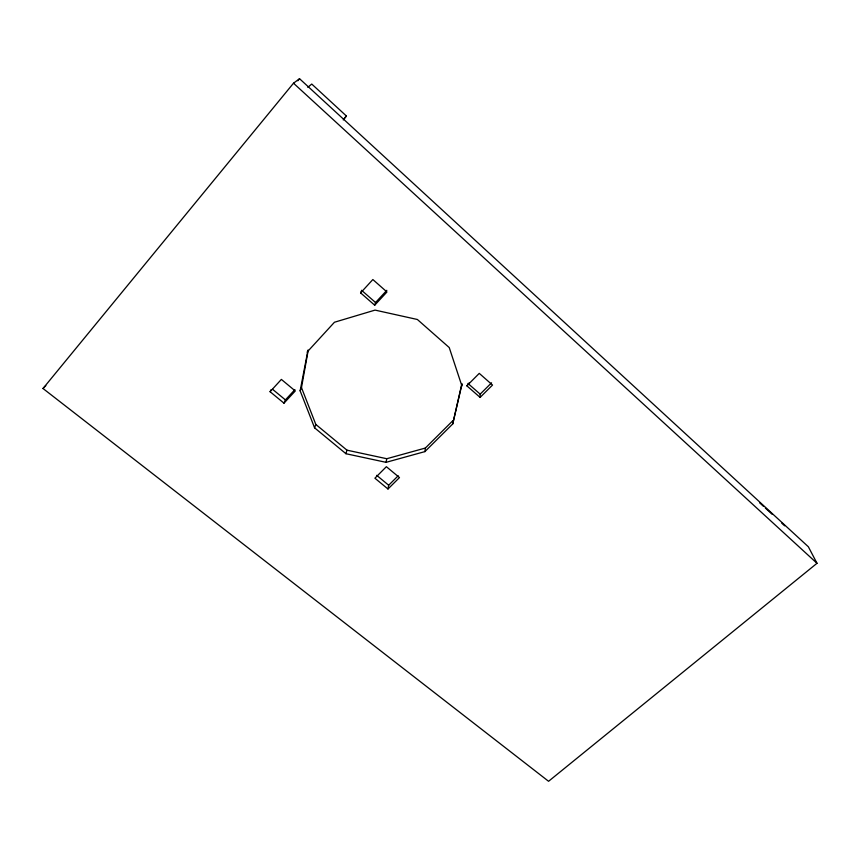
<?xml version="1.0" encoding="UTF-8"?>
<svg xmlns="http://www.w3.org/2000/svg" width="860" height="860" viewBox="0 0 860 860"><rect width="100%" height="100%" fill="white"/><g stroke="black" fill="none" stroke-linecap="round" stroke-linejoin="round"><path stroke-width="1.29" d="M469.356 382.711L466.862 385.828L480.106 397.406L480.17 394.149L491.554 382.818M307.977 350.106L300.14 390.816L314.588 427.829L345.967 453.725L386.065 462.336L424.904 451.608L452.725 423.948L462.046 383.85M452.725 423.948L461.798 384.087M424.904 451.608L425.356 448.049L452.983 420.54M300.14 390.816L301.484 387.623L308.181 350.396M387.989 488.996L399.481 477.579L386.377 466.69L374.906 478.203L387.989 488.996L388.677 485.244L398.191 475.773M386.065 462.336L386.774 458.724L425.356 448.049M345.967 453.725L346.956 450.167L315.803 424.421L301.484 387.623M361.254 291.153L360.619 292.894L374.702 305.214L375.54 302.526L386.839 290.315M314.588 427.829L315.803 424.421M271.126 389.591L270.094 391.719L283.972 403.168L285.412 399.9L294.915 389.634M343.248 119.938L346.408 116.003L311.75 84.054L307.783 87.322M43 388.505L293.507 83.205L299.538 78.712L808.368 546.788L817 563.289L548.572 781.288L43 388.505L45.827 385.656M297.829 80.786L299.538 78.712M343.86 118.992L346.408 116.003M270.094 391.719L281.37 379.41L295.27 390.967L283.972 403.168M360.619 292.894L372.853 279.543L386.957 291.981L374.702 305.214M307.106 352.084L334.454 322.242L375.057 310.105L417.379 319.49L449.232 347.558L461.917 385.979M466.862 385.828L479.267 373.369L492.533 385.054L480.106 397.406M346.956 450.167L386.774 458.724M272.62 389.333L285.412 399.9M376.691 475.333L388.677 485.244M361.565 290.282L375.54 302.526M467.969 383.463L480.17 394.149M293.507 83.205L817 563.289M759.552 502.735L763.422 506.282M765.357 508.066L772.119 514.28M781.772 523.159L784.675 525.825"/></g></svg>
